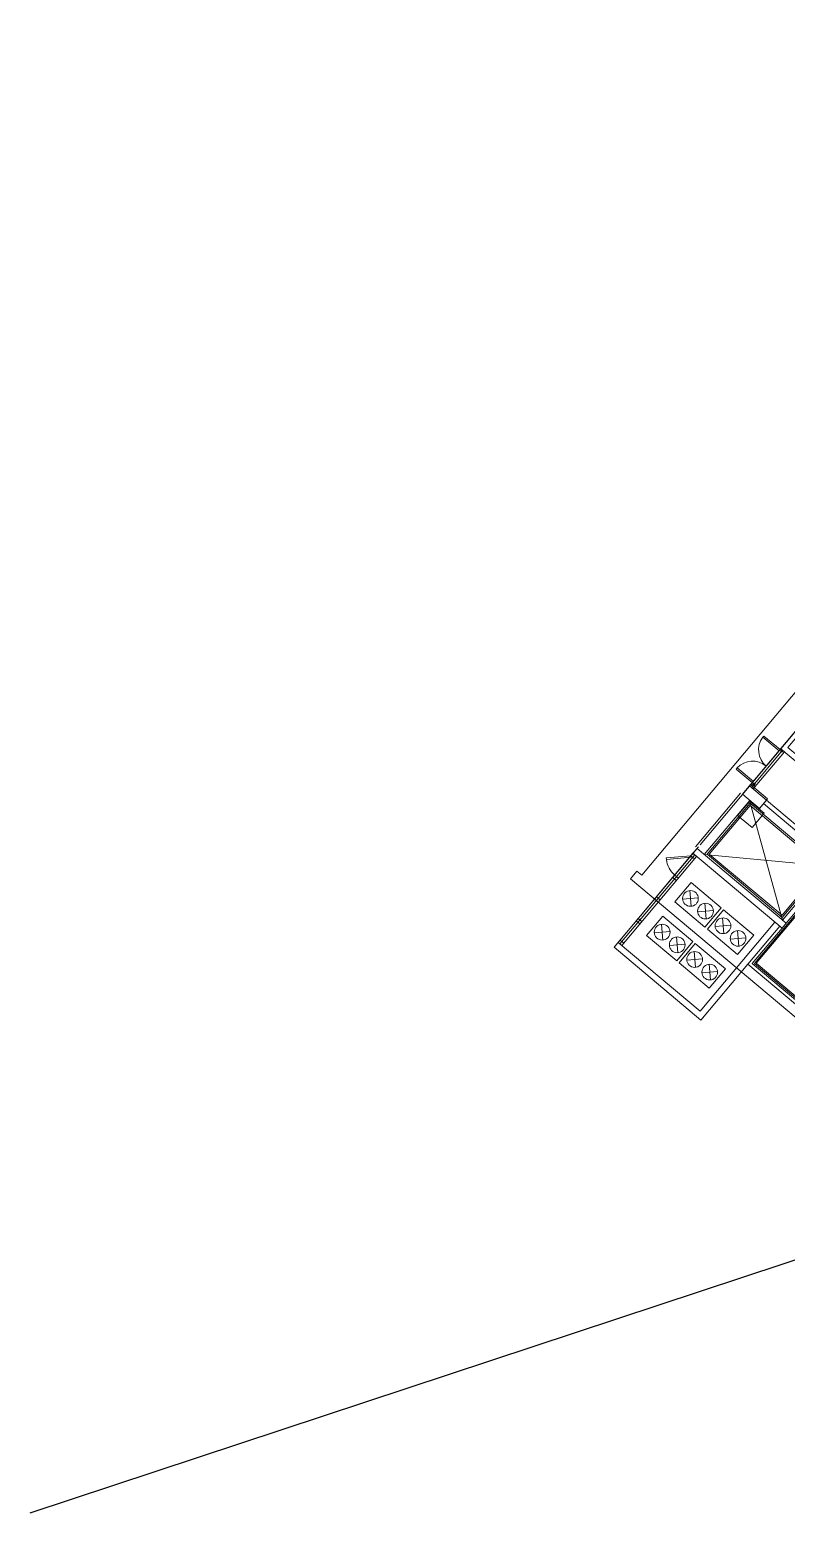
# Model space of a CAD drawing. Header units: millimetres. Extents: x 834140250 to 834644390, y 817877047 to 817987022.
# Drawn here: x 834140250 to 834164291, y 817906171 to 817953352 of the extents above; entities that cross this region are included whole.
import ezdxf

# ---------------------------------------------------------------- set-up
doc = ezdxf.new("R2010")
doc.units = ezdxf.units.MM
doc.header["$LTSCALE"] = 1000
doc.header["$MEASUREMENT"] = 0
doc.layers.add('VPA040_Text', color=3, linetype='Continuous')
doc.layers.add('VPA280_Structure', color=2, linetype='Continuous', lineweight=5)
doc.layers.add('VPAX', color=7, linetype='Continuous', lineweight=13)

# ---------------------------------------------------------------- blocks, each defined once
blk = doc.blocks.new('A$C767F005D')
at = {"layer": 'VPAX', "color": 253}
for p, q in [((-10418, -13777), (-9428, -12597)), ((-10760, -13959), (-12194, -15668)), ((-11917, -15913), (-10470, -14189)), ((-9939, -14178), (-9978, -14224)), ((-9883, -14223), (-9885, -14223)), ((-12104, -17287), (-12603, -17331)), ((-12375, -17060), (-12332, -17558)), ((-11626, -17689), (-12124, -17732)), ((-11897, -17461), (-11853, -17960)), ((-11897, -17461), (-11853, -17960)), ((-11341, -17927), (-11298, -18426)), ((-13004, -18359), (-13502, -18403)), ((-13275, -18132), (-13232, -18630)), ((-12049, -20893), (-9671, -18059)), ((-11070, -18155), (-11568, -18198)), ((-10862, -18329), (-10819, -18827)), ((-10862, -18329), (-10819, -18827)), ((-14653, -18708), (-12049, -20893)), ((-12526, -18761), (-13024, -18805)), ((-12796, -18534), (-12753, -19032)), ((-12796, -18534), (-12753, -19032)), ((-10592, -18556), (-11090, -18600)), ((-11970, -19227), (-12468, -19271)), ((-12241, -19000), (-12198, -19498)), ((-12024, -21175), (-10530, -19394)), ((-11491, -19629), (-11990, -19673)), ((-11762, -19402), (-11719, -19900)), ((-11762, -19402), (-11719, -19900))]:
    blk.add_line(p, q, dxfattribs=at)
blk.add_lwpolyline([(-14262, -16686), (-14053, -16437), (-13900, -16566), (-129, -153), (-282, -25), (-73, 224), (15447, -12799, 0.414214), (15905, -12759, -0.000013), (17954, -10317, 0.364001)], format="xyb", dxfattribs=at)
for points in [[(-94, -1357), (-10475, -13728)], [(-12050, -15605), (-9485, -12549)], [(-9409, -12613), (-9447, -12659), (-9486, -12627), (-9470, -12608), (-9508, -12576), (-9485, -12549)], [(-9485, -12549), (-9370, -12411)], [(-10334, -13716), (-10296, -13670), (-10334, -13638), (-10350, -13657), (-10388, -13625), (-10411, -13652)], [(-10473, -14193), (-9427, -18002)], [(-14782, -18861), (-12098, -15663)], [(-7981, -16279), (-11914, -15909)], [(-14262, -16686), (411, -28999)], [(-10318, -19375), (-8001, -16614), (-7970, -16640), (-10262, -19371), (-6411, -22602), (-6431, -22637), (-10318, -19375)], [(-14782, -18861), (-12024, -21175)]]:
    blk.add_lwpolyline(points, dxfattribs=at)
for points in [[(-9370, -12411), (-7911, -10672), (-7796, -10768), (-9255, -12507), (-7378, -14082), (-6819, -13416), (-6704, -13512), (-7379, -14316), (-9485, -12549)], [(-9540, -12614), (-9508, -12576), (-10024, -12143), (-10056, -12181)], [(-9370, -12645), (-10360, -13825), (-10475, -13728), (-9485, -12549)], [(-10356, -13587), (-10388, -13625), (-10904, -13192), (-10872, -13154)], [(-10475, -13728), (-10411, -13652), (-10296, -13748), (-10360, -13825)], [(-8072, -16287), (-9435, -17911), (-11825, -15905), (-10462, -14281)], [(-8143, -16293), (-9441, -17840), (-11755, -15899), (-10456, -14351)], [(-7641, -16107), (-9312, -18099), (-9427, -18002), (-7852, -16125), (-10035, -14293), (-9939, -14178), (-7641, -16107)], [(-12335, -16000), (-12339, -15950), (-13124, -16019), (-13120, -16069)], [(-12339, -15950), (-12224, -16046), (-12160, -15970), (-12275, -15873)], [(-12918, -16639), (-12803, -16736), (-12739, -16659), (-12854, -16563)], [(-11378, -17605), (-12336, -16801), (-12850, -17414), (-11892, -18218)], [(-13496, -17329), (-13381, -17425), (-13317, -17349), (-13432, -17252)], [(-12278, -18677), (-13236, -17874), (-13750, -18487), (-12792, -19290)], [(-10344, -18473), (-11302, -17669), (-11816, -18282), (-10858, -19086)], [(-14075, -18018), (-13960, -18115), (-13896, -18038), (-14011, -17942)], [(-10389, -19382), (-9441, -18252), (-9517, -18187), (-10530, -19394), (-6501, -22775), (-6450, -22687), (-10389, -19382)], [(-14653, -18708), (-14538, -18804), (-14474, -18728), (-14589, -18631)], [(-11244, -19545), (-12202, -18742), (-12716, -19355), (-11758, -20158)]]:
    blk.add_lwpolyline(points, close=True, dxfattribs=at)
for points, const_width in [([(-10670, -13957), (-10700, -13994), (-10762, -13942), (-10812, -14001)], 2), ([(-10746, -13958), (-10794, -14016)], 3), ([(-12180, -15757), (-12149, -15720), (-12211, -15669), (-12161, -15610)], 2), ([(-12192, -15682), (-12144, -15625)], 3)]:
    blk.add_lwpolyline(points, dxfattribs=dict(at, const_width=const_width))
at = {"layer": 'VPAX', "color": 253, "ltscale": 0.5}
blk.add_lwpolyline([(-10854, -14670), (-10469, -14211), (-10009, -14596), (-10395, -15056)], close=True, dxfattribs=at)
at = {"layer": 'VPAX', "color": 253, "ltscale": 0.1}
blk.add_lwpolyline([(-14653, -18708), (-12275, -15873), (-12160, -15970), (-14538, -18804)], close=True, dxfattribs=at)
blk.add_lwpolyline([(-14596, -18756), (-12218, -15922)], dxfattribs=at)
at = {"layer": 'VPAX', "color": 253}
for centre in [(-12354, -17309), (-11875, -17711), (-11319, -18177), (-13253, -18381), (-10841, -18578), (-12775, -18783), (-12219, -19249), (-11741, -19651)]:
    blk.add_circle(centre, 250, dxfattribs=at)
for centre, radius, start, end in [((-9514, -12583), 675, 143.3723, 230), ((-10382, -13617), 675, 50, 136.6277), ((-12375, -15986), 750, 186.3146, 230.3124)]:
    blk.add_arc(centre, radius, start, end, dxfattribs=at)
blk = doc.blocks.new('A$C605D7B9A')
at = {"layer": 'VPA280_Structure', "color": 253, "ltscale": 500}
blk.add_line((-2303, -23980), (-3988, -22566), dxfattribs=at)
for points in [[(12668, -12066), (-94, -1357), (99, -1127), (13091, -12029), (13091, -12029)], [(16937, -14212), (18416, -12450), (17190, -11422), (21561, -6213), (21714, -6341), (17536, -11320), (18838, -12413), (17167, -14405)], [(12668, -12066), (12255, -12558), (12485, -12751), (13091, -12029)], [(12922, -12229), (12898, -12259)], [(17167, -14405), (16235, -15516), (18548, -17457), (19352, -16499), (19582, -16692)], [(-7608, -19529), (-4141, -22437), (-3707, -21920), (-3554, -22049), (-3988, -22566), (-2303, -23980), (-1869, -23463), (-1716, -23592), (-2150, -24109), (-2035, -24205)], [(-2976, -21359), (-3129, -21231), (-2470, -20446), (-478, -22117), (-1137, -22902), (-1290, -22774), (-857, -22256), (-2542, -20842), (-2976, -21359)], [(16881, -24633), (16071, -24633), (16071, -24283), (16881, -24283)]]:
    blk.add_lwpolyline(points, dxfattribs=at)
for points in [[(-5237, -7485), (-5012, -7217), (-4475, -7667), (-4700, -7935)], [(-1343, -10818), (-1086, -10511), (-549, -10961), (-806, -11268)], [(-10700, -13997), (-10443, -13690), (-9907, -14140), (-10164, -14447)], [(-10700, -13997), (-10475, -13728), (-9939, -14178), (-10164, -14447)], [(3018, -14411), (3243, -14143), (3779, -14593), (3554, -14861)], [(-9312, -18099), (-9441, -18252), (-12275, -15873), (-12146, -15720)], [(-6839, -17368), (-6549, -17023), (-6013, -17473), (-6302, -17817)], [(7219, -17937), (7444, -17669), (7981, -18119), (7756, -18387)], [(-8349, -19168), (-8092, -18861), (-7479, -19376), (-7736, -19682)], [(-2163, -24358), (-1874, -24014), (-1261, -24528), (-1550, -24872)], [(1756, -24448), (1981, -24180), (2517, -24630), (2292, -24898)]]:
    blk.add_lwpolyline(points, close=True, dxfattribs=at)
for points in [[(16881, -21014, -0.176327), (17891, -18240), (18356, -17687), (15812, -15553), (16005, -15323), (16005, -15323), (16937, -14212)], [(19582, -16692), (18121, -18433, 0.176327), (17181, -21014), (17181, -27558), (16881, -27558), (16881, -24633)], [(-1422, -24719), (1775, -27401, -0.10173), (2908, -28858), (5522, -28858, -0.216333), (6226, -25416, -0.108061), (14411, -18128), (16236, -21286), (16881, -21286), (16881, -21014)], [(16881, -24283), (16881, -21586), (16062, -21586), (14300, -18536, 0.105104), (6469, -25592, 0.241704), (5916, -29158), (2824, -29158, 0.120097), (1646, -27555), (-8349, -19168), (1650, -27558)], [(5916, -29158, 0.085908), (6553, -30345), (6321, -30535, -0.092183), (5602, -29158, -1.352185)]]:
    blk.add_lwpolyline(points, format="xyb", dxfattribs=at)

msp = doc.modelspace()

# ---------------------------------------------------------------- linework, layer by layer
at = {"ltscale": 500}
msp.add_lwpolyline([(834282788.7, 817953351.6), (834140250.4, 817906171.2)], dxfattribs=at)

# ---------------------------------------------------------------- block references
at = {"layer": 'VPA040_Text', "color": 3, "ltscale": 500}
msp.add_blockref('A$C767F005D', (834173599.7, 817943032.7), dxfattribs=at)
at = {"layer": 'VPAX', "color": 3, "ltscale": 500}
msp.add_blockref('A$C605D7B9A', (834173599.7, 817943032.7), dxfattribs=at)

doc.saveas('drawing.dxf')
